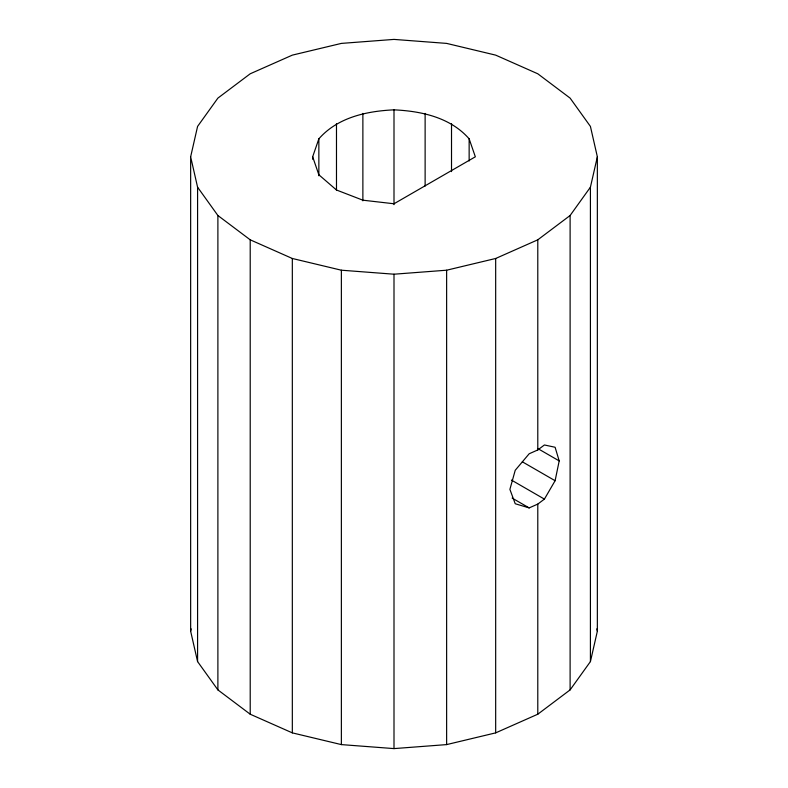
<?xml version="1.0" encoding="UTF-8"?>
<svg xmlns="http://www.w3.org/2000/svg" width="788" height="788" viewBox="0 0 788 788"><rect width="100%" height="100%" fill="white"/><g stroke="black" fill="none" stroke-linecap="round" stroke-linejoin="round"><path stroke-width="1.18" d="M555.107 480.719L559.194 460.911L555.107 447.259L544.41 444.974L537.79 449.948L529.172 453.77L515.224 470.288L509.895 489.378L515.224 503.749L529.172 507.905L537.79 504.084L544.41 499.109L555.107 480.719L522.316 461.788M190.647 156.802L197.581 126.415L217.892 98.106L250.21 73.786L292.328 55.13L341.371 43.399L394 39.4L446.629 43.399L495.672 55.13L537.79 73.786L570.108 98.106L590.419 126.415L597.353 156.802L597.353 631.198L590.419 661.585L570.108 689.894L537.79 714.214L495.672 732.87L446.629 744.601L394 748.6L341.371 744.601L292.328 732.87L250.21 714.214L217.892 689.894L197.581 661.585L190.647 631.198L190.647 156.802L197.581 187.189L197.581 661.585M190.647 631.198L191.179 628.854M590.419 661.585L590.419 187.189L597.353 156.802M312.659 156.802L318.854 138.836C337.658 117.363 366.666 111.118 394 109.847C421.334 111.118 450.342 117.363 469.146 138.836L475.341 156.802L394 203.767L362.874 200.191L336.486 190.007L318.854 174.778L312.659 156.802L312.659 159.265M197.581 187.189L217.892 215.508L250.21 239.818L292.328 258.484L341.371 270.205L394 274.204L446.629 270.205L495.672 258.484L537.79 239.818L570.108 215.508L590.419 187.189M537.948 448.648L559.194 460.911M511.432 480.069L544.41 499.109M512.151 498.085L529.172 507.905M596.821 628.854L597.353 631.198M570.108 215.508L570.108 689.894M537.79 239.818L537.79 449.948M537.79 504.084L537.79 714.214M495.672 258.484L495.672 732.87M469.146 138.836L469.146 160.988M451.514 123.598L451.514 171.607M446.629 270.205L446.629 744.601M425.126 113.413L425.126 186.057M394 109.847L394 204.644M394 274.204L394 748.6M362.874 113.413L362.874 200.832M341.371 270.205L341.371 744.601M336.486 123.598L336.486 190.075M318.854 138.836L318.854 175.763M292.328 258.484L292.328 732.87M250.21 239.818L250.21 714.214M217.892 215.508L217.892 689.894"/></g></svg>
